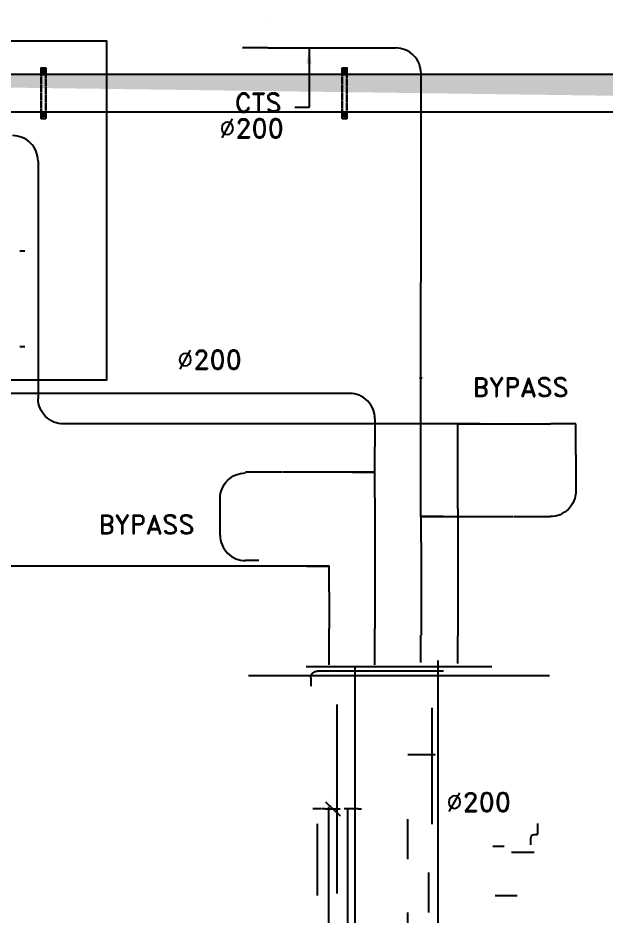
# Model space of a CAD drawing. Extents: x -31477 to 18199, y -139481 to -63533.
# Drawn here: x 3406 to 8093, y -79122 to -71967 of the extents above; entities that cross this region are included whole.
import ezdxf

# ---------------------------------------------------------------- set-up
doc = ezdxf.new("R2010")
doc.units = 0
doc.linetypes.add('CENTER', pattern=[2, 1.25, -0.25, 0.25, -0.25])
doc.linetypes.add('HIDDEN', pattern=[0.375, 0.25, -0.125])
doc.layers.get('0').update_dxf_attribs({"linetype": 'CONTINUOUS'})
for name, color, linetype in [('AIRVENT', 6, 'CONTINUOUS'), ('cable tray', 6, 'CONTINUOUS'), ('ch. w. out', 142, 'CONTINUOUS'), ('ch.w.in', 180, 'CONTINUOUS'), ('ch.w.ret.', 1, 'CONTINUOUS'), ('Cl_HVAC', 6, 'CENTER'), ('cooling water', 94, 'CONTINUOUS'), ('cooling water....', 70, 'CONTINUOUS'), ('diamantion arow', 7, 'CONTINUOUS'), ('First floor Utility', 69, 'CONTINUOUS'), ('HVAC', 120, 'CONTINUOUS'), ('RETURN....', 5, 'CONTINUOUS')]:
    doc.layers.add(name, color=color, linetype=linetype)
doc.layers.add('SA-HANGERS', color=21, linetype='CONTINUOUS', lineweight=30)
doc.dimstyles.get("Standard").update_dxf_attribs({"dimtxt": 3, "dimasz": 3, "dimexe": 2, "dimexo": 2, "dimgap": 2, "dimtad": 1, "dimdec": 0, "dimzin": 3, "dimdsep": 46, "dimtxsty": 'Standard', "dimcen": 2, "dimclrd": 256, "dimclre": 256, "dimclrt": 7, "dimadec": 0, "dimazin": 0, "dimtfac": 1, "dimtdec": 0, "dimtmove": 2, "dimatfit": 3, "dimfxl": 1, "dimtolj": 1, "dimtzin": 3, "dimarcsym": 0})

# ---------------------------------------------------------------- blocks, each defined once
blk = doc.blocks.new('airvent')
at = {"layer": 'ch. w. out', "color": 6, "extrusion": (0, -1, 0), "elevation": -14646.6}
for points in [[(15201.8, 4645.1), (15201.8, 4858.8)], [(15201.8, 4873.1), (15201.8, 4858.8)], [(15201.8, 4873.1), (15201.8, 4930.4)]]:
    blk.add_lwpolyline(points, dxfattribs=at)
blk = doc.blocks.new('ahu3')
at = {"extrusion": (0, -1, 0)}
for p, q in [((-215539, 81027, 2207), (-215539, 81027, 2207)), ((-218589, 80408, -899), (-218378, 80608, -899)), ((-218724, 80508, -884), (-218773, 80508, -884)), ((-218064, 80508, -834), (-218064, 80508, -788)), ((-218806, 78598, 1332), (-218806, 78721, 1332))]:
    blk.add_line(p, q, dxfattribs=at)
at = {"extrusion": (1, 0, 0)}
blk.add_line((-217034, 80535, 1871), (-217034, 79536, 1871), dxfattribs=at)
blk.add_line((-218525, 78498, 1043), (-218525, 78498, 1335))
at = {"extrusion": (0, -1, 0)}
blk.add_arc((-218114, -834, -80508), 50, 270, 0, dxfattribs=at)
at = {"extrusion": (1, 0, 0)}
blk.add_arc((79536, 1371, -217034), 500, 90, 180, dxfattribs=at)
at = {"layer": 'Cl_HVAC', "color": 34}
blk.add_line((-218155, 86329), (-218155, 78432), dxfattribs=at)
at = {"layer": 'Cl_HVAC', "color": 7}
for p, q in [((-218541, 85908, 874), (-218541, 80480, 874)), ((-218706, 81770, 2470), (-218706, 80721, 2470))]:
    blk.add_line(p, q, dxfattribs=at)
at = {"layer": 'Cl_HVAC', "color": 131}
for p, q in [((-217766, 85908, 1838), (-217766, 82603, 1838)), ((-218266, 82603, 1838), (-218266, 80505, 1838))]:
    blk.add_line(p, q, dxfattribs=at)
at = {"layer": 'Cl_HVAC', "color": 31}
for p, q in [((-218454, 85734, 3109), (-218454, 85734, 3158)), ((-217118, 85734, 3109), (-217118, 85734, 3158)), ((-217766, 84255, 3088), (-217766, 84255, 3239)), ((-218454, 82711, 3109), (-218454, 82711, 3158)), ((-217118, 82711, 3109), (-217118, 82711, 3158))]:
    blk.add_line(p, q, dxfattribs=at)
at = {"layer": 'Cl_HVAC', "color": 3}
for p, q in [((-217083, 82020, 1575), (-217083, 81438, 1575)), ((-217034, 80730, 1871), (-217034, 80535, 1871)), ((-217034, 79036, 1243), (-217034, 79036, 475)), ((-217034, 79036, 1371), (-217034, 79036, 1243))]:
    blk.add_line(p, q, dxfattribs=at)
at = {"layer": 'Cl_HVAC', "color": 5}
blk.add_line((-217388, 81240, 1575), (-217388, 80657, 1575), dxfattribs=at)
at = {"layer": 'Cl_HVAC', "extrusion": (0, -1, 0)}
for p, q in [((-218724, 80508, -884), (-218773, 80508, -884)), ((-216993, 79722, 117), (-217389, 79722, 117)), ((-216986, 79722, 120), (-217382, 79722, 120))]:
    blk.add_line(p, q, dxfattribs=at)
at = {"layer": 'Cl_HVAC'}
for p, q in [((-218642, 80508, -884), (-218648, 80508, -884)), ((-218589, 80508, -884), (-218642, 80508, -884)), ((-218484, 80508, -272), (-218484, 80508, -477)), ((-218484, 80508, -475), (-218484, 80508, -680)), ((-218484, 80508, -679), (-218484, 80508, -884)), ((-218114, 80508, -884), (-218317, 80508, -884)), ((-218064, 80508, -834), (-218064, 80508, -736)), ((-218489, 80367, -844), (-218489, 80367, -693))]:
    blk.add_line(p, q, dxfattribs=at)
at = {"layer": 'Cl_HVAC', "color": 3, "extrusion": (1, 0, 0)}
blk.add_line((-217034, 80535, 1871), (-217034, 79536, 1871), dxfattribs=at)
at = {"layer": 'Cl_HVAC', "color": 2, "extrusion": (0, -1, 0)}
for p, q in [((-218806, 78598, 1332), (-218806, 78721, 1332)), ((-217585, 78498, 1332), (-217981, 78498, 1332)), ((-216966, 78498, 1332), (-217362, 78498, 1332))]:
    blk.add_line(p, q, dxfattribs=at)
at = {"layer": 'Cl_HVAC', "color": 2}
for p, q in [((-218204, 78498, 1332), (-218706, 78498, 1332)), ((-218525, 78498, 986), (-218525, 78498, 708)), ((-218525, 78498, 1043), (-218525, 78498, 986)), ((-218525, 78498, 1431), (-218525, 78498, 1043)), ((-218138, 78498, 1332), (-218204, 78498, 1332)), ((-218048, 78498, 1332), (-218138, 78498, 1332)), ((-217981, 78498, 1332), (-218048, 78498, 1332)), ((-217519, 78498, 1332), (-217585, 78498, 1332)), ((-217429, 78498, 1332), (-217519, 78498, 1332)), ((-217362, 78498, 1332), (-217429, 78498, 1332)), ((-216866, 78498, 837), (-216866, 78498, 722)), ((-216866, 78498, 722), (-216866, 78498, 338)), ((-216866, 78498, 1222), (-216866, 78498, 837))]:
    blk.add_line(p, q, dxfattribs=at)
at = {"layer": 'Cl_HVAC', "color": 236}
blk.add_line((-218302, 78432, 625), (-218302, 78432, 856), dxfattribs=at)
at = {"layer": 'Cl_HVAC', "color": 1}
blk.add_line((-217868, 78407, 238), (-217868, 78074, 238), dxfattribs=at)
at = {"layer": 'Cl_HVAC', "extrusion": (0, -1, 0)}
blk.add_arc((-218114, -834, -80508), 50, 270, 0, dxfattribs=at)
at = {"layer": 'Cl_HVAC', "color": 3, "extrusion": (1, 0, 0)}
blk.add_arc((79536, 1371, -217034), 500, 90, 180, dxfattribs=at)
at = {"layer": 'Cl_HVAC', "color": 2}
blk.add_arc((-218706, 78598, 1332), 100, 180, 270, dxfattribs=at)
at = {"layer": 'Cl_HVAC', "color": 2, "extrusion": (0, -1, 0)}
blk.add_arc((-216966, 1232, -78498), 100, 0, 90, dxfattribs=at)
at = {"layer": 'HVAC', "color": 34}
for p, q in [((-216947, 86329), (-216947, 78432)), ((-216947, 78425), (-216947, 78347))]:
    blk.add_line(p, q, dxfattribs=at)
at = {"layer": 'HVAC', "color": 6, "extrusion": (0, 1, -2e-16)}
for p, q in [((-218873, 86251, -1007), (-218662, 86251, -1007)), ((-216373, 86251, -1007), (-216162, 86251, -1007)), ((-218775, 83481, -1007), (-218564, 83481, -1007)), ((-216275, 83481, -1007), (-216064, 83481, -1007)), ((-218873, 78432, -1007), (-218662, 78432, -1007)), ((-216373, 78432, -1007), (-216162, 78432, -1007))]:
    blk.add_line(p, q, dxfattribs=at)
at = {"layer": 'HVAC', "color": 6}
for p, q in [((-218815, 86251, -971), (-216315, 86251, -971)), ((-218670, 83481, -707), (-216170, 83481, -707)), ((-218815, 78432, -971), (-216315, 78432, -971))]:
    blk.add_line(p, q, dxfattribs=at)
at = {"layer": 'HVAC', "color": 236}
for p, q in [((-218302, 86251, 625), (-218302, 86251, 856)), ((-217565, 86251, -971), (-217565, 86251, 625)), ((-217565, 78432, -971), (-217565, 78432, 625))]:
    blk.add_line(p, q, dxfattribs=at)
at = {"layer": 'HVAC', "color": 6, "extrusion": (0, -1, 1e-16)}
blk.add_line((-218670, 83481, -857), (-216170, 83481, -857), dxfattribs=at)
at = {"layer": 'HVAC', "color": 5}
blk.add_line((-217388, 82603, 1575), (-217388, 82020, 1575), dxfattribs=at)
at = {"layer": 'HVAC', "color": 3, "extrusion": (0.996615, 0, 0.082207)}
blk.add_line((-216114, 81770, 2331), (-215795, 81770, 2525), dxfattribs=at)
at = {"layer": 'HVAC', "color": 3, "extrusion": (0.894156, 0, 0.447756)}
blk.add_line((-215877, 81142, 2074), (-215543, 81142, 2241), dxfattribs=at)
at = {"layer": 'HVAC', "color": 3}
blk.add_line((-215983, 81059, 1707), (-216150, 81059, 2041), dxfattribs=at)
at = {"layer": 'HVAC', "color": 2}
blk.add_line((-215595, 81035, 2207), (-215595, 80934, 2207), dxfattribs=at)
at = {"layer": 'HVAC', "color": 2, "extrusion": (0, -1, 0)}
for p, q in [((-215545, 80884, 2214), (-215510, 80884, 2214)), ((-215545, 80884, 2214), (-215510, 80884, 2214)), ((-215490, 80864, 2214), (-215490, 80740, 2214)), ((-215490, 80864, 2214), (-215490, 80740, 2214)), ((-215490, 80720, 2194), (-215490, 80720, 653)), ((-215490, 80720, 2194), (-215490, 80720, 653))]:
    blk.add_line(p, q, dxfattribs=at)
at = {"layer": 'HVAC'}
for p, q in [((-218589, 80508, -680), (-218378, 80508, -680)), ((-218589, 80508, -884), (-218378, 80508, -884))]:
    blk.add_line(p, q, dxfattribs=at)
at = {"layer": 'HVAC', "color": 1}
for p, q in [((-218535, 78407, -167), (-218535, 78074, -167)), ((-217197, 78376, 238), (-217197, 78043, 238)), ((-216658, 78388, -167), (-216658, 78055, -167)), ((-218535, 78074, -167), (-218535, 78005, -167)), ((-217868, 78074, 238), (-217868, 78005, 238)), ((-217197, 78043, 238), (-217197, 77974, 238)), ((-216658, 78055, -167), (-216658, 77986, -167))]:
    blk.add_line(p, q, dxfattribs=at)
at = {"layer": 'HVAC', "extrusion": (0, -1, 0), "elevation": -80508}
blk.add_lwpolyline([(-218648, -884), (-218724, -884)], dxfattribs=at)
at = {"layer": 'HVAC', "color": 2, "extrusion": (-0.139319, 0, 0.990248)}
blk.add_arc((-80934, -213134, 32222), 50, 270, 0, dxfattribs=at)
at = {"layer": 'HVAC', "color": 2, "extrusion": (0, 0, -1)}
blk.add_arc((215510, 80864, -2214), 20, 90, 180, dxfattribs=at)
blk.add_arc((215510, 80864, -2214), 20, 90, 180, dxfattribs=at)
at = {"layer": 'HVAC', "color": 2, "extrusion": (1, -3.79e-14, 0)}
blk.add_arc((80740, 2194, -215490), 20, 90, 180, dxfattribs=at)
blk.add_arc((80740, 2194, -215490), 20, 90, 180, dxfattribs=at)
blk = doc.blocks.new('*U29')
for p, q in [((0, 0), (0, 37)), ((300, 0), (300, 37))]:
    blk.add_line(p, q)
for points in [[(0, 0), (-50, 0), (-50, 37), (0, 37)], [(300, 37), (350, 37), (350, 0), (300, 0)]]:
    blk.add_lwpolyline(points)
at = {"linetype": 'HIDDEN', "ltscale": 10}
for points in [[(0, 37), (300, 37)], [(300, 0), (0, 0)]]:
    blk.add_lwpolyline(points, dxfattribs=at)
for centre in [(-25, 18.5), (325, 18.5)]:
    blk.add_circle(centre, 8.44)

msp = doc.modelspace()

# ---------------------------------------------------------------- hatches: boundary and pattern name
at = {"layer": 'cable tray'}
h = msp.add_hatch(dxfattribs=at)
h.set_pattern_fill('HONEY', color=256, scale=30)
h.set_pattern_definition([(0, (18128.23, -75141.28), (142.875, 82.48892), [95.25, -190.5]), (120, (18128.23, -75141.28), (-142.875, 82.48892), [95.25, -190.5]), (60, (18128.23, -75141.28), (3e-07, 164.97784), [-190.5, 95.25])])
edge = h.paths.add_edge_path()
edge.add_line((18128.2, -72416.5), (18128.2, -72716.5))
edge.add_line((18128.2, -72416.5), (-4446, -72416.5))
edge.add_line((17828.2, -72716.5), (-137.6, -72716.5))
edge.add_line((-4446, -72716.5), (-4446, -72416.5))
edge.add_line((-237.6, -72716.5), (-4446, -72716.5))

# ---------------------------------------------------------------- linework, layer by layer
for p, q in [((5243.5, -77205.1, 9922.3), (7643.5, -77205.1, 9922.3)), ((5703.1, -77205.1, 9922.3), (7183.9, -77205.1, 9922.3))]:
    msp.add_line(p, q)
at = {"elevation": 9922.3}
msp.add_lwpolyline([(-4514.2, -72148.3), (4112.2, -72148.3), (4112.2, -74853.3), (-4514.2, -74853.3)], close=True, dxfattribs=at)
at = {"layer": 'cable tray', "linetype": 'ByBlock'}
for p, q in [((18128.2, -72416.5, -10400), (-4446, -72416.5, -10400)), ((17828.2, -72716.5, -10400), (-137.6, -72716.5, -10400))]:
    msp.add_line(p, q, dxfattribs=at)
at = {"layer": 'ch.w.in', "extrusion": (0, -1, 0)}
for points, elevation in [([(3421, 12296.9), (3430.5, 12296.9)], 73823), ([(3430.5, 12296.9), (3460.7, 12296.9)], 73823), ([(3421, 12788.6), (3430.5, 12788.6)], 74583.4), ([(3430.5, 12788.6), (3460.7, 12788.6)], 74583.4), ([(6048.6, 14351.7), (2730.9, 14351.7)], 74957.4), ([(6251.6, 11804.4), (6251.6, 11626.6), (6073.8, 11626.6), (6251.6, 11626.6), (6251.6, 11448.8)], 75585.6), ([(6251.8, 14148.5), (6251.6, 11804.4)], 75585.8)]:
    msp.add_lwpolyline(points, dxfattribs=dict(at, elevation=elevation))
at = {"layer": 'ch.w.in', "extrusion": (0, 0, -1), "elevation": -14351.7}
msp.add_lwpolyline([(-6251.8, -75160.6, -0.414214), (-6048.6, -74957.4, -0.414214)], format="xyb", dxfattribs=at)
at = {"layer": 'ch.w.in'}
for points, elevation in [([(6251.8, -75160.6), (6251.8, -75382.6)], 14351.7), ([(5512.7, -75585.6), (5220.8, -75585.6)], 11626.6), ([(5808, -75585.6), (5515.9, -75585.6)], 11626.6), ([(6073.8, -75585.6), (5808, -75585.6)], 11626.6), ([(5017.6, -76086.8), (5017.6, -75794.7)], 11626.6), ([(6251.6, -76538.1), (6251.6, -76830.2)], 10605.4), ([(6251.6, -76900), (6251.6, -76830.2)], 10605.4)]:
    msp.add_lwpolyline(points, dxfattribs=dict(at, elevation=elevation))
at = {"layer": 'ch.w.in', "extrusion": (1, 0, 0), "elevation": 6251.8}
msp.add_lwpolyline([(-75585.8, 14148.5, -0.414214), (-75382.6, 14351.7, -0.414214)], format="xyb", dxfattribs=at)
at = {"layer": 'ch.w.in', "elevation": 11626.6}
msp.add_lwpolyline([(5017.6, -75794.7, -0.414214), (5220.8, -75591.5, -0.414214)], format="xyb", dxfattribs=at)
at = {"layer": 'ch.w.in', "extrusion": (-1, 0, 0), "elevation": -6251.6}
msp.add_lwpolyline([(75788.8, 10605.4, -0.414214), (75585.6, 10808.6, -0.414214)], format="xyb", dxfattribs=at)
at = {"layer": 'ch.w.in', "extrusion": (-1, 0, -1.24705e-14), "elevation": -6251.6}
msp.add_lwpolyline([(75585.6, 11448.8), (75585.6, 10808.6)], dxfattribs=at)
at = {"layer": 'ch.w.in', "extrusion": (-1, 0, 0), "elevation": -6251.6}
msp.add_lwpolyline([(75788.8, 10605.4), (76538.1, 10605.4)], dxfattribs=at)
at = {"layer": 'ch.w.ret.', "elevation": 11626.6}
msp.add_lwpolyline([(5017.6, -76086.8, 0.414214), (5220.8, -76290, 0.414214)], format="xyb", dxfattribs=at)
at = {"layer": 'ch.w.ret.', "extrusion": (9.60946e-05, -1, -8.33674e-09), "elevation": 76335.4}
msp.add_lwpolyline([(5677, 15095.8), (1671.7, 15096.2)], dxfattribs=at)
at = {"layer": 'ch.w.ret.'}
for points, elevation in [([(5324.8, -76290), (5220.8, -76290)], 11626.6), ([(5576.8, -76334.9), (5284.7, -76334.9)], 11670.9), ([(5709.7, -76334.9), (5576.8, -76334.9)], 11670.9), ([(5887.5, -76538.1), (5887.5, -76830.2)], 10384.4), ([(5887.5, -76900.2), (5887.5, -76830.2)], 10384.4)]:
    msp.add_lwpolyline(points, dxfattribs=dict(at, elevation=elevation))
at = {"layer": 'ch.w.ret.', "extrusion": (0, 1, 0), "elevation": -76334.9}
msp.add_lwpolyline([(-5887.5, 14892.6, -0.414214), (-5684.3, 15095.8, -0.414214)], format="xyb", dxfattribs=at)
at = {"layer": 'ch.w.ret.', "extrusion": (0, -1, 0), "elevation": 76334.9}
msp.add_lwpolyline([(5887.5, 11848.7), (5887.5, 11670.9), (5709.7, 11670.9), (5887.5, 11670.9), (5887.5, 11493.1)], dxfattribs=at)
at = {"layer": 'ch.w.ret.', "extrusion": (-1, 0, 0), "elevation": -5887.5}
msp.add_lwpolyline([(76538.1, 10384.4, -0.414214), (76334.9, 10587.6, -0.414214)], format="xyb", dxfattribs=at)
msp.add_lwpolyline([(76334.9, 11493.1), (76334.9, 10587.6)], dxfattribs=at)
at = {"layer": 'ch.w.ret.', "extrusion": (3.00927e-36, -1, -3.05982e-06), "elevation": 76334.8}
msp.add_lwpolyline([(5887.5, 14892.8), (5887.5, 11849)], dxfattribs=at)
at = {"layer": 'cooling water', "extrusion": (0, 0, -1), "elevation": -13938.9}
msp.add_lwpolyline([(-3565.9, -73106.9, -0.414214), (-3362.7, -72903.7, -0.414214)], format="xyb", dxfattribs=at)
at = {"layer": 'cooling water', "extrusion": (-1, -0.000159843, -2.55498e-08), "elevation": -3554.2}
msp.add_lwpolyline([(73107.4, 13938.9), (74998.4, 13938.5)], dxfattribs=at)
at = {"layer": 'cooling water', "elevation": 13938.5}
msp.add_lwpolyline([(3769.4, -75201, -0.414214), (3566.2, -74997.8, -0.414214)], format="xyb", dxfattribs=at)
at = {"layer": 'cooling water', "extrusion": (0, -1, 0), "elevation": 75199.8}
msp.add_lwpolyline([(6913.6, 11984.9), (6913.6, 11807.1), (7091.4, 11807.1), (6913.6, 11807.1), (6913.6, 11629.3)], dxfattribs=at)
at = {"layer": 'cooling water', "extrusion": (-1, 0, -0.000379488), "elevation": -6918}
msp.add_lwpolyline([(75199.8, 11626.7), (75201, 10584.9)], dxfattribs=at)
at = {"layer": 'cooling water'}
for points, elevation in [([(7091.4, -75199.8), (7224.4, -75199.8)], 11807.1), ([(7224.4, -75199.8), (7516.5, -75199.8)], 11807.1), ([(7516.5, -75199.8), (7649.4, -75199.8)], 11807.1), ([(6709.3, -75201), (3769.4, -75201)], 13938.5), ([(6912.5, -75877.1), (6912.5, -75404.2)], 10384.4), ([(6912.5, -75877.1), (6912.5, -76169.2)], 10384.4)]:
    msp.add_lwpolyline(points, dxfattribs=dict(at, elevation=elevation))
at = {"layer": 'cooling water', "extrusion": (0, 1, 0)}
for points, elevation in [([(-7852.6, 11603.9, -0.414214), (-7649.4, 11807.1, -0.414214)], -75199.8), ([(-6912.5, 13735.3, -0.414214), (-6709.3, 13938.5, -0.414214)], -75201)]:
    msp.add_lwpolyline(points, format="xyb", dxfattribs=dict(at, elevation=elevation))
at = {"layer": 'cooling water', "extrusion": (-1, 0, 0)}
for points, elevation in [([(75403, 11164.2, -0.414214), (75199.8, 11367.4, -0.414214)], -7852.6), ([(75404.2, 10384.4, -0.414214), (75201, 10587.6, -0.414214)], -6912.5)]:
    msp.add_lwpolyline(points, format="xyb", dxfattribs=dict(at, elevation=elevation))
at = {"layer": 'cooling water', "extrusion": (-1, 0, 0.000975683), "elevation": -7841.5}
msp.add_lwpolyline([(75199.8, 11611.6), (75199.8, 11375.1)], dxfattribs=at)
at = {"layer": 'cooling water', "extrusion": (0.707107, 0.707107, 0.000691602), "elevation": -48277.8}
msp.add_lwpolyline([(-58063, 12018.3), (-58063.1, 13768.7)], dxfattribs=at)
at = {"layer": 'cooling water', "extrusion": (1, 0, 0), "elevation": 7852.6}
msp.add_lwpolyline([(-75444, 11164.2), (-75403, 11164.2)], dxfattribs=at)
at = {"layer": 'cooling water', "extrusion": (-1, 0, 0), "elevation": -6912.5}
msp.add_lwpolyline([(76169.2, 10384.4), (76889.7, 10384.4)], dxfattribs=at)
at = {"layer": 'cooling water....', "extrusion": (-1, 0, 0)}
for points, elevation in [([(72205.2, 14562.2), (72205.2, 15849.8)], -5195.4), ([(75939.3, 10808.6), (75939.3, 10986.4)], -6618.5)]:
    msp.add_lwpolyline(points, dxfattribs=dict(at, elevation=elevation))
at = {"layer": 'cooling water....', "extrusion": (0, -1, 0), "elevation": 72205.2}
msp.add_lwpolyline([(5398.6, 14352.2, -0.414214), (5195.4, 14555.4, -0.414214)], format="xyb", dxfattribs=at)
at = {"layer": 'cooling water....'}
for points, elevation in [([(5398.6, -72205.2), (6415.6, -72205.2)], 14352.2), ([(6606.5, -74832.7), (6626.6, -74832.7)], 14882.1), ([(7852.4, -75444), (7852.4, -75736.1)], 11164.2), ([(6796.1, -75939.3), (7062, -75939.3)], 11164.2), ([(7062, -75939.3), (7354.1, -75939.3)], 11164.2), ([(7357.3, -75939.3), (7649.2, -75939.3)], 11164.2), ([(6618.5, -76142.5), (6618.5, -76240.2)], 10605.4), ([(6618.5, -76240.2), (6618.5, -76532.3)], 10605.4), ([(6618.5, -76532.3), (6618.5, -76883.4)], 10605.4)]:
    msp.add_lwpolyline(points, dxfattribs=dict(at, elevation=elevation))
at = {"layer": 'cooling water....', "extrusion": (0, 0, -1), "elevation": -14352.2}
msp.add_lwpolyline([(-6618.8, -72408.4, -0.414214), (-6415.6, -72205.2, -0.414214)], format="xyb", dxfattribs=at)
at = {"layer": 'cooling water....', "extrusion": (1.07925e-08, 0.000103887, 1), "elevation": 14344.6}
msp.add_lwpolyline([(6618.4, -75737.6), (6618.8, -72409.9)], dxfattribs=at)
at = {"layer": 'cooling water....', "extrusion": (0, 1, 0)}
for points, elevation in [([(-6618.6, 13863.3), (-6618.6, 14077)], -74357.7), ([(-6616.5, 14352.4), (-6616.5, 14566.1)], -74832.7), ([(-6616.5, 14566.1), (-6616.5, 14653.4)], -74832.7), ([(-6616.5, 14654.9), (-6616.5, 14761.8)], -74832.7)]:
    msp.add_lwpolyline(points, dxfattribs=dict(at, elevation=elevation))
at = {"layer": 'cooling water....', "extrusion": (1, 0, 0), "elevation": 6618.4}
msp.add_lwpolyline([(-75939.3, 14149.4, -0.414214), (-75736.1, 14352.6, -0.414214)], format="xyb", dxfattribs=at)
at = {"layer": 'cooling water....', "elevation": 11164.2}
msp.add_lwpolyline([(7852.4, -75736.1, -0.414214), (7649.2, -75939.3, -0.414214)], format="xyb", dxfattribs=at)
at = {"layer": 'cooling water....', "extrusion": (0, -1, 0), "elevation": 75939.3}
msp.add_lwpolyline([(6618.3, 11342), (6618.3, 11164.2), (6796.1, 11164.2), (6618.3, 11164.2), (6618.3, 10986.4)], dxfattribs=at)
at = {"layer": 'cooling water....', "extrusion": (1, 3.4197e-10, 3.03516e-05), "elevation": 6618.8}
msp.add_lwpolyline([(-75939.3, 11341.8), (-75939.3, 14149.2)], dxfattribs=at)
at = {"layer": 'cooling water....', "extrusion": (-1, 0, 0), "elevation": -6618.5}
msp.add_lwpolyline([(76142.5, 10605.4, -0.414214), (75939.3, 10808.6, -0.414214)], format="xyb", dxfattribs=at)
at = {"layer": 'diamantion arow'}
msp.add_line((5392.3, -71966.5, 15442.8), (5392.3, -71966.5, 15745.6), dxfattribs=at)
at = {"layer": 'First floor Utility', "color": 253, "linetype": 'Continuous'}
msp.add_lwpolyline([(5946.5, -77436.1), (5946.5, -78941)], dxfattribs=at)
msp.add_solid([(5945.5, -77436.1), (5946.5, -77430.1), (5947.5, -77436.1)], dxfattribs=at)

# ---------------------------------------------------------------- block references
at = {"layer": 'AIRVENT', "xscale": -1, "rotation": 180}
msp.add_blockref('airvent', (-8583.4, -61112.5, 9706.1), dxfattribs=at)
at = {"layer": 'RETURN....', "xscale": -0.5462951066729147, "yscale": 0.5462951066729147, "zscale": 0.5462951066820096, "rotation": 180}
msp.add_blockref('ahu3', (125271.9, -34286.4, 10475.4), dxfattribs=at)
at = {"layer": 'SA-HANGERS', "rotation": 270}
for p in [(3590.7, -72416.5, -10400), (5990.7, -72416.5, -10400)]:
    msp.add_blockref('*U29', p, dxfattribs=at)

# ---------------------------------------------------------------- texts
at = {"layer": 'diamantion arow', "color": 7, "char_height": 150, "width": 469.394, "attachment_point": 1}
for s, insert in [('{\\Fromand|c0;CTS}', (5133.6, -72566.5, 15801.9)), ('{\\Fromand|c0;%%C200}', (5010.9, -72770.9, 15801.9)), ('{\\Fromand|c0;%%C200}', (4675.6, -74614.1, 13290.6)), ('{\\Fromand|c0;BYPASS}', (7030.6, -74833.4, 13290.6)), ('{\\Fromand|c0;BYPASS}', (4047.7, -75927.1, 13290.6)), ('{\\Fromand|c0;%%C200}', (6821.4, -78138.9, 12275.9))]:
    msp.add_mtext(s, dxfattribs=dict(at, insert=insert))

# ---------------------------------------------------------------- leaders
msp.add_leader([(5726.2, -72205.2, 14352.2), (5726.2, -72678.6, 14352.2), (5614, -72679.8, 14352.2)], dimstyle='Standard', override={"dimtxt": 150, "dimasz": 125, "dimgap": 2, "dimtad": 0, "dimfxl": 8})

doc.saveas('drawing.dxf')
